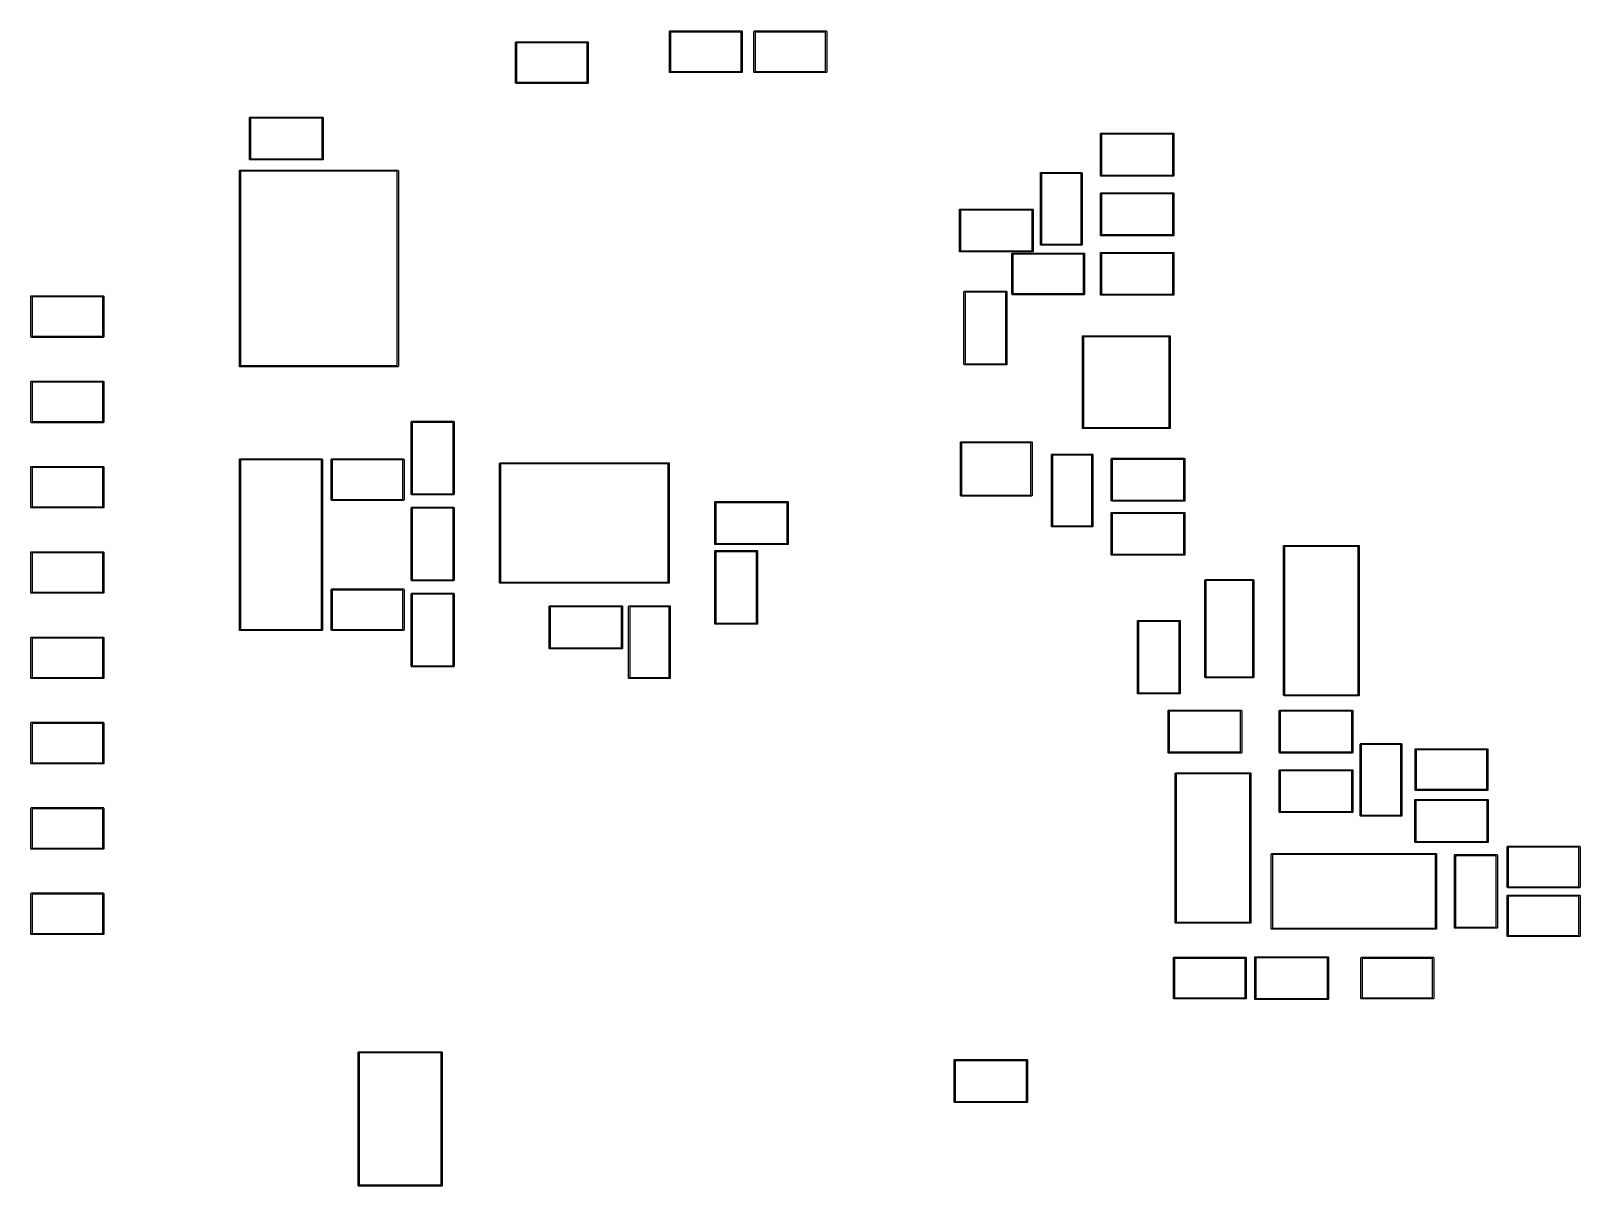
# Model space of a CAD drawing. Extents: x 0.26 to 3.12, y 0.35 to 2.48.
import ezdxf

# ---------------------------------------------------------------- set-up
doc = ezdxf.new("R2010")
doc.units = 0
doc.header["$MEASUREMENT"] = 0
doc.layers.add('BLACK', color=7, linetype='CONTINUOUS')

msp = doc.modelspace()

# ---------------------------------------------------------------- linework, layer by layer
at = {"layer": 'BLACK', "linetype": 'CONTINUOUS'}
for p, q in [((1.15316, 2.4581), (1.15386, 2.45839)), ((1.15386, 2.45839), (1.28614, 2.45839)), ((1.28614, 2.45839), (1.28684, 2.4581)), ((1.43695, 2.4774), (1.43724, 2.4781)), ((1.43695, 2.4026), (1.43695, 2.4774)), ((1.43724, 2.4781), (1.43793, 2.47839)), ((1.43793, 2.47839), (1.57022, 2.47839)), ((1.43892, 2.47642), (1.43892, 2.40358)), ((1.56923, 2.47642), (1.43892, 2.47642)), ((1.56923, 2.40358), (1.56923, 2.47642)), ((1.57022, 2.47839), (1.57091, 2.4781)), ((1.57091, 2.4781), (1.5712, 2.4774)), ((1.5712, 2.4774), (1.5712, 2.4026)), ((1.59287, 2.4774), (1.59316, 2.4781)), ((1.59287, 2.4026), (1.59287, 2.4774)), ((1.59316, 2.4781), (1.59386, 2.47839)), ((1.59386, 2.47839), (1.72614, 2.47839)), ((1.59484, 2.47642), (1.59484, 2.40358)), ((1.72516, 2.47642), (1.59484, 2.47642)), ((1.72516, 2.40358), (1.72516, 2.47642)), ((1.72614, 2.47839), (1.72684, 2.4781)), ((1.72684, 2.4781), (1.72713, 2.4774)), ((1.72713, 2.4774), (1.72713, 2.4026)), ((1.15287, 2.4574), (1.15316, 2.4581)), ((1.15287, 2.3826), (1.15287, 2.4574)), ((1.15484, 2.45642), (1.15484, 2.38358)), ((1.28516, 2.45642), (1.15484, 2.45642)), ((1.28516, 2.38358), (1.28516, 2.45642)), ((1.28684, 2.4581), (1.28713, 2.4574)), ((1.28713, 2.4574), (1.28713, 2.3826)), ((1.43724, 2.4019), (1.43695, 2.4026)), ((1.43793, 2.40161), (1.43724, 2.4019)), ((1.57022, 2.40161), (1.43793, 2.40161)), ((1.43892, 2.40358), (1.56923, 2.40358)), ((1.57091, 2.4019), (1.57022, 2.40161)), ((1.5712, 2.4026), (1.57091, 2.4019)), ((1.59316, 2.4019), (1.59287, 2.4026)), ((1.59386, 2.40161), (1.59316, 2.4019)), ((1.72614, 2.40161), (1.59386, 2.40161)), ((1.59484, 2.40358), (1.72516, 2.40358)), ((1.72684, 2.4019), (1.72614, 2.40161)), ((1.72713, 2.4026), (1.72684, 2.4019)), ((1.15316, 2.3819), (1.15287, 2.3826)), ((1.15386, 2.38161), (1.15316, 2.3819)), ((1.28614, 2.38161), (1.15386, 2.38161)), ((1.15484, 2.38358), (1.28516, 2.38358)), ((1.28684, 2.3819), (1.28614, 2.38161)), ((1.28713, 2.3826), (1.28684, 2.3819)), ((0.662087, 2.31858), (0.662375, 2.31928)), ((0.662087, 2.24142), (0.662087, 2.31858)), ((0.662375, 2.31928), (0.663071, 2.31957)), ((0.663071, 2.31957), (0.796929, 2.31957)), ((0.664055, 2.3176), (0.664055, 2.2424)), ((0.795945, 2.3176), (0.664055, 2.3176)), ((0.795945, 2.2424), (0.795945, 2.3176)), ((0.796929, 2.31957), (0.797625, 2.31928)), ((0.797625, 2.31928), (0.797913, 2.31858)), ((0.797913, 2.31858), (0.797913, 2.24142)), ((2.23209, 2.28858), (2.23237, 2.28928)), ((2.23209, 2.21142), (2.23209, 2.28858)), ((2.23237, 2.28928), (2.23307, 2.28957)), ((2.23307, 2.28957), (2.36693, 2.28957)), ((2.23406, 2.2876), (2.23406, 2.2124)), ((2.36594, 2.2876), (2.23406, 2.2876)), ((2.36594, 2.2124), (2.36594, 2.2876)), ((2.36693, 2.28957), (2.36763, 2.28928)), ((2.36763, 2.28928), (2.36791, 2.28858)), ((2.36791, 2.28858), (2.36791, 2.21142)), ((0.662375, 2.24072), (0.662087, 2.24142)), ((0.663071, 2.24043), (0.662375, 2.24072)), ((0.796929, 2.24043), (0.663071, 2.24043)), ((0.664055, 2.2424), (0.795945, 2.2424)), ((0.797625, 2.24072), (0.796929, 2.24043)), ((0.797913, 2.24142), (0.797625, 2.24072)), ((0.643346, 2.22031), (0.643635, 2.22101)), ((0.643346, 1.85969), (0.643346, 2.22031)), ((0.643635, 2.22101), (0.644331, 2.2213)), ((0.644331, 2.2213), (0.935669, 2.2213)), ((0.645315, 2.21933), (0.645315, 1.86067)), ((0.934685, 2.21933), (0.645315, 2.21933)), ((0.934685, 1.86067), (0.934685, 2.21933)), ((0.935669, 2.2213), (0.936365, 2.22101)), ((0.936365, 2.22101), (0.936654, 2.22031)), ((0.936654, 2.22031), (0.936654, 1.85969)), ((2.12161, 2.21614), (2.1219, 2.21684)), ((2.12161, 2.08386), (2.12161, 2.21614)), ((2.1219, 2.21684), (2.1226, 2.21713)), ((2.1226, 2.21713), (2.1974, 2.21713)), ((2.12358, 2.21516), (2.12358, 2.08484)), ((2.19642, 2.21516), (2.12358, 2.21516)), ((2.19642, 2.08484), (2.19642, 2.21516)), ((2.1974, 2.21713), (2.1981, 2.21684)), ((2.1981, 2.21684), (2.19839, 2.21614)), ((2.19839, 2.21614), (2.19839, 2.08386)), ((2.23237, 2.21072), (2.23209, 2.21142)), ((2.23307, 2.21043), (2.23237, 2.21072)), ((2.36693, 2.21043), (2.23307, 2.21043)), ((2.23406, 2.2124), (2.36594, 2.2124)), ((2.36763, 2.21072), (2.36693, 2.21043)), ((2.36791, 2.21142), (2.36763, 2.21072)), ((2.23209, 2.17858), (2.23237, 2.17928)), ((2.23209, 2.10142), (2.23209, 2.17858)), ((2.23237, 2.17928), (2.23307, 2.17957)), ((2.23307, 2.17957), (2.36693, 2.17957)), ((2.23406, 2.1776), (2.23406, 2.1024)), ((2.36594, 2.1776), (2.23406, 2.1776)), ((2.36594, 2.1024), (2.36594, 2.1776)), ((2.36693, 2.17957), (2.36763, 2.17928)), ((2.36763, 2.17928), (2.36791, 2.17858)), ((2.36791, 2.17858), (2.36791, 2.10142)), ((1.97209, 2.14858), (1.97237, 2.14928)), ((1.97209, 2.07142), (1.97209, 2.14858)), ((1.97237, 2.14928), (1.97307, 2.14957)), ((1.97307, 2.14957), (2.10693, 2.14957)), ((1.97406, 2.1476), (1.97406, 2.0724)), ((2.10594, 2.1476), (1.97406, 2.1476)), ((2.10594, 2.0724), (2.10594, 2.1476)), ((2.10693, 2.14957), (2.10763, 2.14928)), ((2.10763, 2.14928), (2.10791, 2.14858)), ((2.10791, 2.14858), (2.10791, 2.07142)), ((2.23237, 2.10072), (2.23209, 2.10142)), ((2.23307, 2.10043), (2.23237, 2.10072)), ((2.36693, 2.10043), (2.23307, 2.10043)), ((2.23406, 2.1024), (2.36594, 2.1024)), ((2.36763, 2.10072), (2.36693, 2.10043)), ((2.36791, 2.10142), (2.36763, 2.10072)), ((1.97237, 2.07072), (1.97209, 2.07142)), ((1.97307, 2.07043), (1.97237, 2.07072)), ((2.10693, 2.07043), (1.97307, 2.07043)), ((1.97406, 2.0724), (2.10594, 2.0724)), ((2.0688, 2.0674), (2.06909, 2.0681)), ((2.0688, 1.9926), (2.0688, 2.0674)), ((2.06909, 2.0681), (2.06978, 2.06839)), ((2.06978, 2.06839), (2.20207, 2.06839)), ((2.07077, 2.06642), (2.07077, 1.99358)), ((2.20108, 2.06642), (2.07077, 2.06642)), ((2.10763, 2.07072), (2.10693, 2.07043)), ((2.10791, 2.07142), (2.10763, 2.07072)), ((2.1219, 2.08316), (2.12161, 2.08386)), ((2.1226, 2.08287), (2.1219, 2.08316)), ((2.1974, 2.08287), (2.1226, 2.08287)), ((2.12358, 2.08484), (2.19642, 2.08484)), ((2.1981, 2.08316), (2.1974, 2.08287)), ((2.19839, 2.08386), (2.1981, 2.08316)), ((2.20108, 1.99358), (2.20108, 2.06642)), ((2.20207, 2.06839), (2.20276, 2.0681)), ((2.20276, 2.0681), (2.20305, 2.0674)), ((2.20305, 2.0674), (2.20305, 1.9926)), ((2.23209, 2.06858), (2.23237, 2.06928)), ((2.23209, 1.99142), (2.23209, 2.06858)), ((2.23237, 2.06928), (2.23307, 2.06957)), ((2.23307, 2.06957), (2.36693, 2.06957)), ((2.23406, 2.0676), (2.23406, 1.9924)), ((2.36594, 2.0676), (2.23406, 2.0676)), ((2.36594, 1.9924), (2.36594, 2.0676)), ((2.36693, 2.06957), (2.36763, 2.06928)), ((2.36763, 2.06928), (2.36791, 2.06858)), ((2.36791, 2.06858), (2.36791, 1.99142)), ((0.258799, 1.98858), (0.259087, 1.98928)), ((0.258799, 1.91378), (0.258799, 1.98858)), ((0.259087, 1.98928), (0.259783, 1.98957)), ((0.259783, 1.98957), (0.392067, 1.98957)), ((0.260768, 1.9876), (0.260768, 1.91476)), ((0.391083, 1.9876), (0.260768, 1.9876)), ((0.391083, 1.91476), (0.391083, 1.9876)), ((0.392067, 1.98957), (0.392763, 1.98928)), ((0.392763, 1.98928), (0.393051, 1.98858)), ((0.393051, 1.98858), (0.393051, 1.91378)), ((1.98043, 1.99693), (1.98072, 1.99763)), ((1.98043, 1.86307), (1.98043, 1.99693)), ((1.98072, 1.99763), (1.98142, 1.99791)), ((1.98142, 1.99791), (2.05858, 1.99791)), ((1.9824, 1.99594), (1.9824, 1.86406)), ((2.0576, 1.99594), (1.9824, 1.99594)), ((2.0576, 1.86406), (2.0576, 1.99594)), ((2.05858, 1.99791), (2.05928, 1.99763)), ((2.05928, 1.99763), (2.05957, 1.99693)), ((2.05957, 1.99693), (2.05957, 1.86307)), ((2.06909, 1.9919), (2.0688, 1.9926)), ((2.06978, 1.99161), (2.06909, 1.9919)), ((2.20207, 1.99161), (2.06978, 1.99161)), ((2.07077, 1.99358), (2.20108, 1.99358)), ((2.20276, 1.9919), (2.20207, 1.99161)), ((2.20305, 1.9926), (2.20276, 1.9919)), ((2.23237, 1.99072), (2.23209, 1.99142)), ((2.23307, 1.99043), (2.23237, 1.99072)), ((2.36693, 1.99043), (2.23307, 1.99043)), ((2.23406, 1.9924), (2.36594, 1.9924)), ((2.36763, 1.99072), (2.36693, 1.99043)), ((2.36791, 1.99142), (2.36763, 1.99072)), ((2.19909, 1.91465), (2.19938, 1.91534)), ((2.19938, 1.91534), (2.20008, 1.91563)), ((2.20008, 1.91563), (2.35992, 1.91563)), ((2.35992, 1.91563), (2.36062, 1.91534)), ((2.36062, 1.91534), (2.36091, 1.91465)), ((0.259087, 1.91308), (0.258799, 1.91378)), ((0.259783, 1.9128), (0.259087, 1.91308)), ((0.392067, 1.9128), (0.259783, 1.9128)), ((0.260768, 1.91476), (0.391083, 1.91476)), ((0.392763, 1.91308), (0.392067, 1.9128)), ((0.393051, 1.91378), (0.392763, 1.91308)), ((2.19909, 1.74535), (2.19909, 1.91465)), ((2.20106, 1.91366), (2.20106, 1.74634)), ((2.35894, 1.91366), (2.20106, 1.91366)), ((2.35894, 1.74634), (2.35894, 1.91366)), ((2.36091, 1.91465), (2.36091, 1.74535)), ((0.643635, 1.85899), (0.643346, 1.85969)), ((0.644331, 1.8587), (0.643635, 1.85899)), ((0.935669, 1.8587), (0.644331, 1.8587)), ((0.645315, 1.86067), (0.934685, 1.86067)), ((0.936365, 1.85899), (0.935669, 1.8587)), ((0.936654, 1.85969), (0.936365, 1.85899)), ((1.98072, 1.86237), (1.98043, 1.86307)), ((1.98142, 1.86209), (1.98072, 1.86237)), ((2.05858, 1.86209), (1.98142, 1.86209)), ((1.9824, 1.86406), (2.0576, 1.86406)), ((2.05928, 1.86237), (2.05858, 1.86209)), ((2.05957, 1.86307), (2.05928, 1.86237)), ((0.258799, 1.8311), (0.259087, 1.8318)), ((0.258799, 1.7563), (0.258799, 1.8311)), ((0.259087, 1.8318), (0.259783, 1.83209)), ((0.259783, 1.83209), (0.392067, 1.83209)), ((0.260768, 1.83012), (0.260768, 1.75728)), ((0.391083, 1.83012), (0.260768, 1.83012)), ((0.391083, 1.75728), (0.391083, 1.83012)), ((0.392067, 1.83209), (0.392763, 1.8318)), ((0.392763, 1.8318), (0.393051, 1.8311)), ((0.393051, 1.8311), (0.393051, 1.7563)), ((0.259087, 1.7556), (0.258799, 1.7563)), ((0.259783, 1.75531), (0.259087, 1.7556)), ((0.392067, 1.75531), (0.259783, 1.75531)), ((0.260768, 1.75728), (0.391083, 1.75728)), ((0.392763, 1.7556), (0.392067, 1.75531)), ((0.393051, 1.7563), (0.392763, 1.7556)), ((0.960433, 1.75693), (0.960721, 1.75763)), ((0.960433, 1.62307), (0.960433, 1.75693)), ((0.960721, 1.75763), (0.961417, 1.75791)), ((0.961417, 1.75791), (1.03858, 1.75791)), ((0.962402, 1.75594), (0.962402, 1.62406)), ((1.0376, 1.75594), (0.962402, 1.75594)), ((1.0376, 1.62406), (1.0376, 1.75594)), ((1.03858, 1.75791), (1.03928, 1.75763)), ((1.03928, 1.75763), (1.03957, 1.75693)), ((1.03957, 1.75693), (1.03957, 1.62307)), ((2.19938, 1.74466), (2.19909, 1.74535)), ((2.20008, 1.74437), (2.19938, 1.74466)), ((2.35992, 1.74437), (2.20008, 1.74437)), ((2.20106, 1.74634), (2.35894, 1.74634)), ((2.36062, 1.74466), (2.35992, 1.74437)), ((2.36091, 1.74535), (2.36062, 1.74466)), ((1.97406, 1.71921), (1.97434, 1.71991)), ((1.97406, 1.62079), (1.97406, 1.71921)), ((1.97434, 1.71991), (1.97504, 1.7202)), ((1.97504, 1.7202), (2.10496, 1.7202)), ((1.97602, 1.71823), (1.97602, 1.62177)), ((2.10398, 1.71823), (1.97602, 1.71823)), ((2.10398, 1.62177), (2.10398, 1.71823)), ((2.10496, 1.7202), (2.10566, 1.71991)), ((2.10566, 1.71991), (2.10594, 1.71921)), ((2.10594, 1.71921), (2.10594, 1.62079)), ((0.643425, 1.68748), (0.643713, 1.68818)), ((0.643425, 1.37252), (0.643425, 1.68748)), ((0.643713, 1.68818), (0.644409, 1.68846)), ((0.644409, 1.68846), (0.795591, 1.68846)), ((0.645394, 1.6865), (0.645394, 1.3735)), ((0.794606, 1.6865), (0.645394, 1.6865)), ((0.794606, 1.3735), (0.794606, 1.6865)), ((0.795591, 1.68846), (0.796287, 1.68818)), ((0.796287, 1.68818), (0.796575, 1.68748)), ((0.796575, 1.68748), (0.796575, 1.37252)), ((0.812874, 1.6874), (0.813162, 1.6881)), ((0.812874, 1.6126), (0.812874, 1.6874)), ((0.813162, 1.6881), (0.813858, 1.68839)), ((0.813858, 1.68839), (0.946142, 1.68839)), ((0.814843, 1.68642), (0.814843, 1.61358)), ((0.945157, 1.68642), (0.814843, 1.68642)), ((0.945157, 1.61358), (0.945157, 1.68642)), ((0.946142, 1.68839), (0.946838, 1.6881)), ((0.946838, 1.6881), (0.947126, 1.6874)), ((0.947126, 1.6874), (0.947126, 1.6126)), ((2.14161, 1.69614), (2.1419, 1.69684)), ((2.14161, 1.56386), (2.14161, 1.69614)), ((2.1419, 1.69684), (2.1426, 1.69713)), ((2.1426, 1.69713), (2.2174, 1.69713)), ((2.14358, 1.69516), (2.14358, 1.56484)), ((2.21642, 1.69516), (2.14358, 1.69516)), ((2.21642, 1.56484), (2.21642, 1.69516)), ((2.2174, 1.69713), (2.2181, 1.69684)), ((2.2181, 1.69684), (2.21839, 1.69614)), ((2.21839, 1.69614), (2.21839, 1.56386)), ((2.25209, 1.68858), (2.25237, 1.68928)), ((2.25209, 1.61142), (2.25209, 1.68858)), ((2.25237, 1.68928), (2.25307, 1.68957)), ((2.25307, 1.68957), (2.38693, 1.68957)), ((2.25406, 1.6876), (2.25406, 1.6124)), ((2.38594, 1.6876), (2.25406, 1.6876)), ((2.38594, 1.6124), (2.38594, 1.6876)), ((2.38693, 1.68957), (2.38763, 1.68928)), ((2.38763, 1.68928), (2.38791, 1.68858)), ((2.38791, 1.68858), (2.38791, 1.61142)), ((0.258799, 1.67362), (0.259087, 1.67432)), ((0.258799, 1.59882), (0.258799, 1.67362)), ((0.259087, 1.67432), (0.259783, 1.67461)), ((0.259783, 1.67461), (0.392067, 1.67461)), ((0.260768, 1.67264), (0.260768, 1.5998)), ((0.391083, 1.67264), (0.260768, 1.67264)), ((0.391083, 1.5998), (0.391083, 1.67264)), ((0.392067, 1.67461), (0.392763, 1.67432)), ((0.392763, 1.67432), (0.393051, 1.67362)), ((0.393051, 1.67362), (0.393051, 1.59882)), ((1.1235, 1.68024), (1.12379, 1.68093)), ((1.1235, 1.45976), (1.1235, 1.68024)), ((1.12379, 1.68093), (1.12449, 1.68122)), ((1.12449, 1.68122), (1.43551, 1.68122)), ((1.12547, 1.67925), (1.12547, 1.46075)), ((1.43453, 1.67925), (1.12547, 1.67925)), ((1.43453, 1.46075), (1.43453, 1.67925)), ((1.43551, 1.68122), (1.43621, 1.68093)), ((1.43621, 1.68093), (1.4365, 1.68024)), ((1.4365, 1.68024), (1.4365, 1.45976)), ((0.813162, 1.6119), (0.812874, 1.6126)), ((0.813858, 1.61161), (0.813162, 1.6119)), ((0.946142, 1.61161), (0.813858, 1.61161)), ((0.814843, 1.61358), (0.945157, 1.61358)), ((0.946838, 1.6119), (0.946142, 1.61161)), ((0.947126, 1.6126), (0.946838, 1.6119)), ((0.960721, 1.62237), (0.960433, 1.62307)), ((0.961417, 1.62209), (0.960721, 1.62237)), ((1.03858, 1.62209), (0.961417, 1.62209)), ((0.962402, 1.62406), (1.0376, 1.62406)), ((1.03928, 1.62237), (1.03858, 1.62209)), ((1.03957, 1.62307), (1.03928, 1.62237)), ((1.52043, 1.60858), (1.52072, 1.60928)), ((1.52043, 1.53142), (1.52043, 1.60858)), ((1.52072, 1.60928), (1.52142, 1.60957)), ((1.52142, 1.60957), (1.65528, 1.60957)), ((1.5224, 1.6076), (1.5224, 1.5324)), ((1.65429, 1.6076), (1.5224, 1.6076)), ((1.65429, 1.5324), (1.65429, 1.6076)), ((1.65528, 1.60957), (1.65597, 1.60928)), ((1.65597, 1.60928), (1.65626, 1.60858)), ((1.65626, 1.60858), (1.65626, 1.53142)), ((1.97434, 1.62009), (1.97406, 1.62079)), ((1.97504, 1.6198), (1.97434, 1.62009)), ((2.10496, 1.6198), (1.97504, 1.6198)), ((1.97602, 1.62177), (2.10398, 1.62177)), ((2.10566, 1.62009), (2.10496, 1.6198)), ((2.10594, 1.62079), (2.10566, 1.62009)), ((2.25237, 1.61072), (2.25209, 1.61142)), ((2.25307, 1.61043), (2.25237, 1.61072)), ((2.38693, 1.61043), (2.25307, 1.61043)), ((2.25406, 1.6124), (2.38594, 1.6124)), ((2.38763, 1.61072), (2.38693, 1.61043)), ((2.38791, 1.61142), (2.38763, 1.61072)), ((0.259087, 1.59812), (0.258799, 1.59882)), ((0.259783, 1.59783), (0.259087, 1.59812)), ((0.392067, 1.59783), (0.259783, 1.59783)), ((0.260768, 1.5998), (0.391083, 1.5998)), ((0.392763, 1.59812), (0.392067, 1.59783)), ((0.393051, 1.59882), (0.392763, 1.59812)), ((0.960433, 1.59823), (0.960721, 1.59892)), ((0.960433, 1.46437), (0.960433, 1.59823)), ((0.960721, 1.59892), (0.961417, 1.59921)), ((0.961417, 1.59921), (1.03858, 1.59921)), ((0.962402, 1.59724), (0.962402, 1.46535)), ((1.0376, 1.59724), (0.962402, 1.59724)), ((1.0376, 1.46535), (1.0376, 1.59724)), ((1.03858, 1.59921), (1.03928, 1.59892)), ((1.03928, 1.59892), (1.03957, 1.59823)), ((1.03957, 1.59823), (1.03957, 1.46437)), ((2.25209, 1.58858), (2.25237, 1.58928)), ((2.25209, 1.51142), (2.25209, 1.58858)), ((2.25237, 1.58928), (2.25307, 1.58957)), ((2.25307, 1.58957), (2.38693, 1.58957)), ((2.25406, 1.5876), (2.25406, 1.5124)), ((2.38594, 1.5876), (2.25406, 1.5876)), ((2.38594, 1.5124), (2.38594, 1.5876)), ((2.38693, 1.58957), (2.38763, 1.58928)), ((2.38763, 1.58928), (2.38791, 1.58858)), ((2.38791, 1.58858), (2.38791, 1.51142)), ((2.1419, 1.56316), (2.14161, 1.56386)), ((2.1426, 1.56287), (2.1419, 1.56316)), ((2.2174, 1.56287), (2.1426, 1.56287)), ((2.14358, 1.56484), (2.21642, 1.56484)), ((2.2181, 1.56316), (2.2174, 1.56287)), ((2.21839, 1.56386), (2.2181, 1.56316)), ((0.258799, 1.51614), (0.259087, 1.51684)), ((0.258799, 1.44134), (0.258799, 1.51614)), ((0.259087, 1.51684), (0.259783, 1.51713)), ((0.259783, 1.51713), (0.392067, 1.51713)), ((0.260768, 1.51516), (0.260768, 1.44232)), ((0.391083, 1.51516), (0.260768, 1.51516)), ((0.391083, 1.44232), (0.391083, 1.51516)), ((0.392067, 1.51713), (0.392763, 1.51684)), ((0.392763, 1.51684), (0.393051, 1.51614)), ((0.393051, 1.51614), (0.393051, 1.44134)), ((1.52072, 1.53072), (1.52043, 1.53142)), ((1.52043, 1.51811), (1.52072, 1.51881)), ((1.52043, 1.38425), (1.52043, 1.51811)), ((1.52142, 1.53043), (1.52072, 1.53072)), ((1.52072, 1.51881), (1.52142, 1.51909)), ((1.65528, 1.53043), (1.52142, 1.53043)), ((1.52142, 1.51909), (1.59858, 1.51909)), ((1.5224, 1.5324), (1.65429, 1.5324)), ((1.5224, 1.51713), (1.5224, 1.38524)), ((1.5976, 1.51713), (1.5224, 1.51713)), ((1.5976, 1.38524), (1.5976, 1.51713)), ((1.59858, 1.51909), (1.59928, 1.51881)), ((1.59928, 1.51881), (1.59957, 1.51811)), ((1.59957, 1.51811), (1.59957, 1.38425)), ((1.65597, 1.53072), (1.65528, 1.53043)), ((1.65626, 1.53142), (1.65597, 1.53072)), ((2.57012, 1.5278), (2.57041, 1.52849)), ((2.57012, 1.2522), (2.57012, 1.5278)), ((2.57041, 1.52849), (2.5711, 1.52878)), ((2.5711, 1.52878), (2.7089, 1.52878)), ((2.57209, 1.52681), (2.57209, 1.25319)), ((2.70791, 1.52681), (2.57209, 1.52681)), ((2.70791, 1.25319), (2.70791, 1.52681)), ((2.7089, 1.52878), (2.70959, 1.52849)), ((2.70959, 1.52849), (2.70988, 1.5278)), ((2.70988, 1.5278), (2.70988, 1.2522)), ((2.25237, 1.51072), (2.25209, 1.51142)), ((2.25307, 1.51043), (2.25237, 1.51072)), ((2.38693, 1.51043), (2.25307, 1.51043)), ((2.25406, 1.5124), (2.38594, 1.5124)), ((2.38763, 1.51072), (2.38693, 1.51043)), ((2.38791, 1.51142), (2.38763, 1.51072)), ((0.960721, 1.46367), (0.960433, 1.46437)), ((0.961417, 1.46339), (0.960721, 1.46367)), ((1.03858, 1.46339), (0.961417, 1.46339)), ((0.962402, 1.46535), (1.0376, 1.46535)), ((1.03928, 1.46367), (1.03858, 1.46339)), ((1.03957, 1.46437), (1.03928, 1.46367)), ((1.12379, 1.45907), (1.1235, 1.45976)), ((1.12449, 1.45878), (1.12379, 1.45907)), ((1.43551, 1.45878), (1.12449, 1.45878)), ((1.12547, 1.46075), (1.43453, 1.46075)), ((1.43621, 1.45907), (1.43551, 1.45878)), ((1.4365, 1.45976), (1.43621, 1.45907)), ((2.42492, 1.46476), (2.42521, 1.46546)), ((2.42492, 1.28524), (2.42492, 1.46476)), ((2.42521, 1.46546), (2.42591, 1.46575)), ((2.42591, 1.46575), (2.51409, 1.46575)), ((2.42689, 1.46378), (2.42689, 1.28622)), ((2.51311, 1.46378), (2.42689, 1.46378)), ((2.51311, 1.28622), (2.51311, 1.46378)), ((2.51409, 1.46575), (2.51479, 1.46546)), ((2.51479, 1.46546), (2.51508, 1.46476)), ((2.51508, 1.46476), (2.51508, 1.28524)), ((0.259087, 1.44064), (0.258799, 1.44134)), ((0.259783, 1.44035), (0.259087, 1.44064)), ((0.392067, 1.44035), (0.259783, 1.44035)), ((0.260768, 1.44232), (0.391083, 1.44232)), ((0.392763, 1.44064), (0.392067, 1.44035)), ((0.393051, 1.44134), (0.392763, 1.44064)), ((0.812874, 1.4474), (0.813162, 1.4481)), ((0.812874, 1.3726), (0.812874, 1.4474)), ((0.813162, 1.4481), (0.813858, 1.44839)), ((0.813858, 1.44839), (0.946142, 1.44839)), ((0.814843, 1.44642), (0.814843, 1.37358)), ((0.945157, 1.44642), (0.814843, 1.44642)), ((0.945157, 1.37358), (0.945157, 1.44642)), ((0.946142, 1.44839), (0.946838, 1.4481)), ((0.946838, 1.4481), (0.947126, 1.4474)), ((0.947126, 1.4474), (0.947126, 1.3726)), ((0.960433, 1.43953), (0.960721, 1.44022)), ((0.960433, 1.30567), (0.960433, 1.43953)), ((0.960721, 1.44022), (0.961417, 1.44051)), ((0.961417, 1.44051), (1.03858, 1.44051)), ((0.962402, 1.43854), (0.962402, 1.30665)), ((1.0376, 1.43854), (0.962402, 1.43854)), ((1.0376, 1.30665), (1.0376, 1.43854)), ((1.03858, 1.44051), (1.03928, 1.44022)), ((1.03928, 1.44022), (1.03957, 1.43953)), ((1.03957, 1.43953), (1.03957, 1.30567)), ((1.21469, 1.41614), (1.21497, 1.41684)), ((1.21469, 1.33898), (1.21469, 1.41614)), ((1.21497, 1.41684), (1.21567, 1.41713)), ((1.21567, 1.41713), (1.34953, 1.41713)), ((1.21665, 1.41516), (1.21665, 1.33996)), ((1.34854, 1.41516), (1.21665, 1.41516)), ((1.34854, 1.33996), (1.34854, 1.41516)), ((1.34953, 1.41713), (1.35022, 1.41684)), ((1.35022, 1.41684), (1.35051, 1.41614)), ((1.35051, 1.41614), (1.35051, 1.33898)), ((1.36161, 1.41614), (1.3619, 1.41684)), ((1.36161, 1.28386), (1.36161, 1.41614)), ((1.3619, 1.41684), (1.3626, 1.41713)), ((1.3626, 1.41713), (1.4374, 1.41713)), ((1.36358, 1.41516), (1.36358, 1.28484)), ((1.43642, 1.41516), (1.36358, 1.41516)), ((1.43642, 1.28484), (1.43642, 1.41516)), ((1.4374, 1.41713), (1.4381, 1.41684)), ((1.4381, 1.41684), (1.43839, 1.41614)), ((1.43839, 1.41614), (1.43839, 1.28386)), ((0.643713, 1.37182), (0.643425, 1.37252)), ((0.645394, 1.3735), (0.794606, 1.3735)), ((0.796575, 1.37252), (0.796287, 1.37182)), ((0.813162, 1.3719), (0.812874, 1.3726)), ((0.814843, 1.37358), (0.945157, 1.37358)), ((0.947126, 1.3726), (0.946838, 1.3719)), ((1.52072, 1.38356), (1.52043, 1.38425)), ((1.52142, 1.38327), (1.52072, 1.38356)), ((1.59858, 1.38327), (1.52142, 1.38327)), ((1.5224, 1.38524), (1.5976, 1.38524)), ((1.59928, 1.38356), (1.59858, 1.38327)), ((1.59957, 1.38425), (1.59928, 1.38356)), ((2.30043, 1.38933), (2.30072, 1.39003)), ((2.30043, 1.25547), (2.30043, 1.38933)), ((2.30072, 1.39003), (2.30142, 1.39031)), ((2.30142, 1.39031), (2.37858, 1.39031)), ((2.3024, 1.38835), (2.3024, 1.25646)), ((2.3776, 1.38835), (2.3024, 1.38835)), ((2.3776, 1.25646), (2.3776, 1.38835)), ((2.37858, 1.39031), (2.37928, 1.39003)), ((2.37928, 1.39003), (2.37957, 1.38933)), ((2.37957, 1.38933), (2.37957, 1.25547)), ((0.258799, 1.35866), (0.259087, 1.35936)), ((0.258799, 1.28386), (0.258799, 1.35866)), ((0.259087, 1.35936), (0.259783, 1.35965)), ((0.259783, 1.35965), (0.392067, 1.35965)), ((0.260768, 1.35768), (0.260768, 1.28484)), ((0.391083, 1.35768), (0.260768, 1.35768)), ((0.391083, 1.28484), (0.391083, 1.35768)), ((0.392067, 1.35965), (0.392763, 1.35936)), ((0.392763, 1.35936), (0.393051, 1.35866)), ((0.393051, 1.35866), (0.393051, 1.28386)), ((0.644409, 1.37154), (0.643713, 1.37182)), ((0.795591, 1.37154), (0.644409, 1.37154)), ((0.796287, 1.37182), (0.795591, 1.37154)), ((0.813858, 1.37161), (0.813162, 1.3719)), ((0.946142, 1.37161), (0.813858, 1.37161)), ((0.946838, 1.3719), (0.946142, 1.37161)), ((1.21497, 1.33828), (1.21469, 1.33898)), ((1.21567, 1.33799), (1.21497, 1.33828)), ((1.34953, 1.33799), (1.21567, 1.33799)), ((1.21665, 1.33996), (1.34854, 1.33996)), ((1.35022, 1.33828), (1.34953, 1.33799)), ((1.35051, 1.33898), (1.35022, 1.33828)), ((0.960721, 1.30497), (0.960433, 1.30567)), ((0.961417, 1.30469), (0.960721, 1.30497)), ((1.03858, 1.30469), (0.961417, 1.30469)), ((0.962402, 1.30665), (1.0376, 1.30665)), ((1.03928, 1.30497), (1.03858, 1.30469)), ((1.03957, 1.30567), (1.03928, 1.30497)), ((0.259087, 1.28316), (0.258799, 1.28386)), ((0.259783, 1.28287), (0.259087, 1.28316)), ((0.392067, 1.28287), (0.259783, 1.28287)), ((0.260768, 1.28484), (0.391083, 1.28484)), ((0.392763, 1.28316), (0.392067, 1.28287)), ((0.393051, 1.28386), (0.392763, 1.28316)), ((1.3619, 1.28316), (1.36161, 1.28386)), ((1.3626, 1.28287), (1.3619, 1.28316)), ((1.4374, 1.28287), (1.3626, 1.28287)), ((1.36358, 1.28484), (1.43642, 1.28484)), ((1.4381, 1.28316), (1.4374, 1.28287)), ((1.43839, 1.28386), (1.4381, 1.28316)), ((2.42521, 1.28454), (2.42492, 1.28524)), ((2.42591, 1.28425), (2.42521, 1.28454)), ((2.51409, 1.28425), (2.42591, 1.28425)), ((2.42689, 1.28622), (2.51311, 1.28622)), ((2.51479, 1.28454), (2.51409, 1.28425)), ((2.51508, 1.28524), (2.51479, 1.28454)), ((2.30072, 1.25478), (2.30043, 1.25547)), ((2.30142, 1.25449), (2.30072, 1.25478)), ((2.37858, 1.25449), (2.30142, 1.25449)), ((2.3024, 1.25646), (2.3776, 1.25646)), ((2.37928, 1.25478), (2.37858, 1.25449)), ((2.37957, 1.25547), (2.37928, 1.25478)), ((2.57041, 1.25151), (2.57012, 1.2522)), ((2.5711, 1.25122), (2.57041, 1.25151)), ((2.7089, 1.25122), (2.5711, 1.25122)), ((2.57209, 1.25319), (2.70791, 1.25319)), ((2.70959, 1.25151), (2.7089, 1.25122)), ((2.70988, 1.2522), (2.70959, 1.25151)), ((0.258799, 1.20118), (0.259087, 1.20188)), ((0.258799, 1.12638), (0.258799, 1.20118)), ((0.259087, 1.20188), (0.259783, 1.20217)), ((0.259783, 1.20217), (0.392067, 1.20217)), ((0.392067, 1.20217), (0.392763, 1.20188)), ((0.392763, 1.20188), (0.393051, 1.20118)), ((0.393051, 1.20118), (0.393051, 1.12638)), ((2.35709, 1.22358), (2.35737, 1.22428)), ((2.35709, 1.14642), (2.35709, 1.22358)), ((2.35737, 1.22428), (2.35807, 1.22457)), ((2.35807, 1.22457), (2.49193, 1.22457)), ((2.35906, 1.2226), (2.35906, 1.1474)), ((2.49094, 1.2226), (2.35906, 1.2226)), ((2.49094, 1.1474), (2.49094, 1.2226)), ((2.49193, 1.22457), (2.49263, 1.22428)), ((2.49263, 1.22428), (2.49291, 1.22358)), ((2.49291, 1.22358), (2.49291, 1.14642)), ((2.56209, 1.22358), (2.56237, 1.22428)), ((2.56209, 1.14642), (2.56209, 1.22358)), ((2.56237, 1.22428), (2.56307, 1.22457)), ((2.56307, 1.22457), (2.69693, 1.22457)), ((2.56406, 1.2226), (2.56406, 1.1474)), ((2.69594, 1.2226), (2.56406, 1.2226)), ((2.69594, 1.1474), (2.69594, 1.2226)), ((2.69693, 1.22457), (2.69763, 1.22428)), ((2.69763, 1.22428), (2.69791, 1.22358)), ((2.69791, 1.22358), (2.69791, 1.14642)), ((0.260768, 1.2002), (0.260768, 1.12736)), ((0.391083, 1.2002), (0.260768, 1.2002)), ((0.391083, 1.12736), (0.391083, 1.2002)), ((2.35737, 1.14572), (2.35709, 1.14642)), ((2.35807, 1.14543), (2.35737, 1.14572)), ((2.49193, 1.14543), (2.35807, 1.14543)), ((2.35906, 1.1474), (2.49094, 1.1474)), ((2.49263, 1.14572), (2.49193, 1.14543)), ((2.49291, 1.14642), (2.49263, 1.14572)), ((2.56237, 1.14572), (2.56209, 1.14642)), ((2.56307, 1.14543), (2.56237, 1.14572)), ((2.69693, 1.14543), (2.56307, 1.14543)), ((2.56406, 1.1474), (2.69594, 1.1474)), ((2.69763, 1.14572), (2.69693, 1.14543)), ((2.69791, 1.14642), (2.69763, 1.14572)), ((2.71161, 1.16207), (2.7119, 1.16276)), ((2.71161, 1.02978), (2.71161, 1.16207)), ((2.7119, 1.16276), (2.7126, 1.16305)), ((2.7126, 1.16305), (2.7874, 1.16305)), ((2.71358, 1.16108), (2.71358, 1.03077)), ((2.78642, 1.16108), (2.71358, 1.16108)), ((2.78642, 1.03077), (2.78642, 1.16108)), ((2.7874, 1.16305), (2.7881, 1.16276)), ((2.7881, 1.16276), (2.78839, 1.16207)), ((2.78839, 1.16207), (2.78839, 1.02978)), ((2.81287, 1.1524), (2.81316, 1.1531)), ((2.81287, 1.0776), (2.81287, 1.1524)), ((2.81316, 1.1531), (2.81386, 1.15339)), ((2.81386, 1.15339), (2.94614, 1.15339)), ((2.81484, 1.15142), (2.81484, 1.07858)), ((2.94516, 1.15142), (2.81484, 1.15142)), ((2.94516, 1.07858), (2.94516, 1.15142)), ((2.94614, 1.15339), (2.94684, 1.1531)), ((2.94684, 1.1531), (2.94713, 1.1524)), ((2.94713, 1.1524), (2.94713, 1.0776)), ((0.259087, 1.12568), (0.258799, 1.12638)), ((0.259783, 1.12539), (0.259087, 1.12568)), ((0.392067, 1.12539), (0.259783, 1.12539)), ((0.260768, 1.12736), (0.391083, 1.12736)), ((0.392763, 1.12568), (0.392067, 1.12539)), ((0.393051, 1.12638), (0.392763, 1.12568)), ((2.37012, 1.1078), (2.37041, 1.10849)), ((2.37012, 0.832205), (2.37012, 1.1078)), ((2.37041, 1.10849), (2.3711, 1.10878)), ((2.3711, 1.10878), (2.5089, 1.10878)), ((2.37209, 1.10681), (2.37209, 0.833189)), ((2.50791, 1.10681), (2.37209, 1.10681)), ((2.50791, 0.833189), (2.50791, 1.10681)), ((2.5089, 1.10878), (2.50959, 1.10849)), ((2.50959, 1.10849), (2.50988, 1.1078)), ((2.50988, 1.1078), (2.50988, 0.832205)), ((2.56209, 1.11358), (2.56237, 1.11428)), ((2.56209, 1.03642), (2.56209, 1.11358)), ((2.56237, 1.11428), (2.56307, 1.11457)), ((2.56307, 1.11457), (2.69693, 1.11457)), ((2.56406, 1.1126), (2.56406, 1.0374)), ((2.69594, 1.1126), (2.56406, 1.1126)), ((2.69594, 1.0374), (2.69594, 1.1126)), ((2.69693, 1.11457), (2.69763, 1.11428)), ((2.69763, 1.11428), (2.69791, 1.11358)), ((2.69791, 1.11358), (2.69791, 1.03642)), ((2.81209, 1.05858), (2.81237, 1.05928)), ((2.81209, 0.981417), (2.81209, 1.05858)), ((2.81237, 1.05928), (2.81307, 1.05957)), ((2.81316, 1.0769), (2.81287, 1.0776)), ((2.81307, 1.05957), (2.94693, 1.05957)), ((2.81386, 1.07661), (2.81316, 1.0769)), ((2.94614, 1.07661), (2.81386, 1.07661)), ((2.81406, 1.0576), (2.81406, 0.982402)), ((2.94594, 1.0576), (2.81406, 1.0576)), ((2.81484, 1.07858), (2.94516, 1.07858)), ((2.94594, 0.982402), (2.94594, 1.0576)), ((2.94684, 1.0769), (2.94614, 1.07661)), ((2.94713, 1.0776), (2.94684, 1.0769)), ((2.94693, 1.05957), (2.94763, 1.05928)), ((2.94763, 1.05928), (2.94791, 1.05858)), ((2.94791, 1.05858), (2.94791, 0.981417)), ((0.258799, 1.0437), (0.259087, 1.0444)), ((0.258799, 0.968898), (0.258799, 1.0437)), ((0.259087, 1.0444), (0.259783, 1.04469)), ((0.259783, 1.04469), (0.392067, 1.04469)), ((0.260768, 1.04272), (0.260768, 0.969882)), ((0.391083, 1.04272), (0.260768, 1.04272)), ((0.391083, 0.969882), (0.391083, 1.04272)), ((0.392067, 1.04469), (0.392763, 1.0444)), ((0.392763, 1.0444), (0.393051, 1.0437)), ((0.393051, 1.0437), (0.393051, 0.968898)), ((2.56237, 1.03572), (2.56209, 1.03642)), ((2.56307, 1.03543), (2.56237, 1.03572)), ((2.69693, 1.03543), (2.56307, 1.03543)), ((2.56406, 1.0374), (2.69594, 1.0374)), ((2.69763, 1.03572), (2.69693, 1.03543)), ((2.69791, 1.03642), (2.69763, 1.03572)), ((2.7119, 1.02909), (2.71161, 1.02978)), ((2.7126, 1.0288), (2.7119, 1.02909)), ((2.71358, 1.03077), (2.78642, 1.03077)), ((2.7881, 1.02909), (2.7874, 1.0288)), ((2.78839, 1.02978), (2.7881, 1.02909)), ((2.7874, 1.0288), (2.7126, 1.0288)), ((2.81237, 0.980721), (2.81209, 0.981417)), ((2.81307, 0.980433), (2.81237, 0.980721)), ((2.94693, 0.980433), (2.81307, 0.980433)), ((2.81406, 0.982402), (2.94594, 0.982402)), ((2.94763, 0.980721), (2.94693, 0.980433)), ((2.94791, 0.981417), (2.94763, 0.980721)), ((2.98287, 0.972402), (2.98316, 0.973098)), ((2.98287, 0.897598), (2.98287, 0.972402)), ((2.98316, 0.973098), (2.98386, 0.973386)), ((2.98386, 0.973386), (3.11614, 0.973386)), ((3.11614, 0.973386), (3.11684, 0.973098)), ((3.11684, 0.973098), (3.11713, 0.972402)), ((3.11713, 0.972402), (3.11713, 0.897598)), ((0.259087, 0.968202), (0.258799, 0.968898)), ((0.259783, 0.967913), (0.259087, 0.968202)), ((0.392067, 0.967913), (0.259783, 0.967913)), ((0.260768, 0.969882), (0.391083, 0.969882)), ((0.392763, 0.968202), (0.392067, 0.967913)), ((0.393051, 0.968898), (0.392763, 0.968202)), ((2.54744, 0.958898), (2.54773, 0.959594)), ((2.54744, 0.821102), (2.54744, 0.958898)), ((2.54773, 0.959594), (2.54843, 0.959882)), ((2.54843, 0.959882), (2.85157, 0.959882)), ((2.54941, 0.957913), (2.54941, 0.822087)), ((2.85059, 0.957913), (2.54941, 0.957913)), ((2.85059, 0.822087), (2.85059, 0.957913)), ((2.85157, 0.959882), (2.85227, 0.959594)), ((2.85227, 0.959594), (2.85256, 0.958898)), ((2.85256, 0.958898), (2.85256, 0.821102)), ((2.88543, 0.956929), (2.88572, 0.957625)), ((2.88543, 0.823071), (2.88543, 0.956929)), ((2.88572, 0.957625), (2.88642, 0.957913)), ((2.88642, 0.957913), (2.96358, 0.957913)), ((2.8874, 0.955945), (2.8874, 0.824055)), ((2.9626, 0.955945), (2.8874, 0.955945)), ((2.9626, 0.824055), (2.9626, 0.955945)), ((2.96358, 0.957913), (2.96428, 0.957625)), ((2.96428, 0.957625), (2.96457, 0.956929)), ((2.96457, 0.956929), (2.96457, 0.823071)), ((2.98484, 0.971417), (2.98484, 0.898583)), ((3.11516, 0.971417), (2.98484, 0.971417)), ((3.11516, 0.898583), (3.11516, 0.971417)), ((0.258799, 0.88622), (0.259087, 0.886916)), ((0.258799, 0.811417), (0.258799, 0.88622)), ((0.259087, 0.886916), (0.259783, 0.887205)), ((0.259783, 0.887205), (0.392067, 0.887205)), ((0.392067, 0.887205), (0.392763, 0.886916)), ((0.392763, 0.886916), (0.393051, 0.88622)), ((0.393051, 0.88622), (0.393051, 0.811417)), ((2.98316, 0.896902), (2.98287, 0.897598)), ((2.98386, 0.896614), (2.98316, 0.896902)), ((3.11614, 0.896614), (2.98386, 0.896614)), ((2.98484, 0.898583), (3.11516, 0.898583)), ((3.11684, 0.896902), (3.11614, 0.896614)), ((3.11713, 0.897598), (3.11684, 0.896902)), ((0.260768, 0.885236), (0.260768, 0.812402)), ((0.391083, 0.885236), (0.260768, 0.885236)), ((0.391083, 0.812402), (0.391083, 0.885236)), ((2.98287, 0.882402), (2.98316, 0.883098)), ((2.98287, 0.807598), (2.98287, 0.882402)), ((2.98316, 0.883098), (2.98386, 0.883386)), ((2.98386, 0.883386), (3.11614, 0.883386)), ((2.98484, 0.881417), (2.98484, 0.808583)), ((3.11516, 0.881417), (2.98484, 0.881417)), ((3.11516, 0.808583), (3.11516, 0.881417)), ((3.11614, 0.883386), (3.11684, 0.883098)), ((3.11684, 0.883098), (3.11713, 0.882402)), ((3.11713, 0.882402), (3.11713, 0.807598)), ((2.37041, 0.831509), (2.37012, 0.832205)), ((2.3711, 0.83122), (2.37041, 0.831509)), ((2.5089, 0.83122), (2.3711, 0.83122)), ((2.37209, 0.833189), (2.50791, 0.833189)), ((2.50959, 0.831509), (2.5089, 0.83122)), ((2.50988, 0.832205), (2.50959, 0.831509)), ((0.259087, 0.810721), (0.258799, 0.811417)), ((0.259783, 0.810433), (0.259087, 0.810721)), ((0.392067, 0.810433), (0.259783, 0.810433)), ((0.260768, 0.812402), (0.391083, 0.812402)), ((0.392763, 0.810721), (0.392067, 0.810433)), ((0.393051, 0.811417), (0.392763, 0.810721)), ((2.54773, 0.820406), (2.54744, 0.821102)), ((2.54843, 0.820118), (2.54773, 0.820406)), ((2.85157, 0.820118), (2.54843, 0.820118)), ((2.54941, 0.822087), (2.85059, 0.822087)), ((2.85227, 0.820406), (2.85157, 0.820118)), ((2.85256, 0.821102), (2.85227, 0.820406)), ((2.88572, 0.822375), (2.88543, 0.823071)), ((2.88642, 0.822087), (2.88572, 0.822375)), ((2.96358, 0.822087), (2.88642, 0.822087)), ((2.8874, 0.824055), (2.9626, 0.824055)), ((2.96428, 0.822375), (2.96358, 0.822087)), ((2.96457, 0.823071), (2.96428, 0.822375)), ((2.98316, 0.806902), (2.98287, 0.807598)), ((2.98386, 0.806614), (2.98316, 0.806902)), ((3.11614, 0.806614), (2.98386, 0.806614)), ((2.98484, 0.808583), (3.11516, 0.808583)), ((3.11684, 0.806902), (3.11614, 0.806614)), ((3.11713, 0.807598), (3.11684, 0.806902)), ((2.36695, 0.767402), (2.36724, 0.768098)), ((2.36695, 0.692598), (2.36695, 0.767402)), ((2.36724, 0.768098), (2.36793, 0.768386)), ((2.36793, 0.768386), (2.50022, 0.768386)), ((2.36892, 0.766417), (2.36892, 0.693583)), ((2.49923, 0.766417), (2.36892, 0.766417)), ((2.49923, 0.693583), (2.49923, 0.766417)), ((2.50022, 0.768386), (2.50091, 0.768098)), ((2.50091, 0.768098), (2.5012, 0.767402)), ((2.5012, 0.767402), (2.5012, 0.692598)), ((2.51709, 0.768583), (2.51737, 0.769279)), ((2.51709, 0.691417), (2.51709, 0.768583)), ((2.51737, 0.769279), (2.51807, 0.769567)), ((2.51807, 0.769567), (2.65193, 0.769567)), ((2.51906, 0.767598), (2.51906, 0.692402)), ((2.65094, 0.767598), (2.51906, 0.767598)), ((2.65094, 0.692402), (2.65094, 0.767598)), ((2.65193, 0.769567), (2.65263, 0.769279)), ((2.65263, 0.769279), (2.65291, 0.768583)), ((2.65291, 0.768583), (2.65291, 0.691417)), ((2.71287, 0.767402), (2.71316, 0.768098)), ((2.71287, 0.692598), (2.71287, 0.767402)), ((2.71316, 0.768098), (2.71386, 0.768386)), ((2.71386, 0.768386), (2.84614, 0.768386)), ((2.71484, 0.766417), (2.71484, 0.693583)), ((2.84516, 0.766417), (2.71484, 0.766417)), ((2.84516, 0.693583), (2.84516, 0.766417)), ((2.84614, 0.768386), (2.84684, 0.768098)), ((2.84684, 0.768098), (2.84713, 0.767402)), ((2.84713, 0.767402), (2.84713, 0.692598)), ((2.36724, 0.691902), (2.36695, 0.692598)), ((2.36793, 0.691614), (2.36724, 0.691902)), ((2.50022, 0.691614), (2.36793, 0.691614)), ((2.36892, 0.693583), (2.49923, 0.693583)), ((2.50091, 0.691902), (2.50022, 0.691614)), ((2.5012, 0.692598), (2.50091, 0.691902)), ((2.51737, 0.690721), (2.51709, 0.691417)), ((2.51807, 0.690433), (2.51737, 0.690721)), ((2.65193, 0.690433), (2.51807, 0.690433)), ((2.51906, 0.692402), (2.65094, 0.692402)), ((2.65263, 0.690721), (2.65193, 0.690433)), ((2.65291, 0.691417), (2.65263, 0.690721)), ((2.71316, 0.691902), (2.71287, 0.692598)), ((2.71386, 0.691614), (2.71316, 0.691902)), ((2.84614, 0.691614), (2.71386, 0.691614)), ((2.71484, 0.693583), (2.84516, 0.693583)), ((2.84684, 0.691902), (2.84614, 0.691614)), ((2.84713, 0.692598), (2.84684, 0.691902)), ((0.862244, 0.592835), (0.862532, 0.593531)), ((0.862244, 0.347165), (0.862244, 0.592835)), ((0.862532, 0.593531), (0.863228, 0.593819)), ((0.863228, 0.593819), (1.01677, 0.593819)), ((0.864213, 0.59185), (0.864213, 0.34815)), ((1.01579, 0.59185), (0.864213, 0.59185)), ((1.01579, 0.34815), (1.01579, 0.59185)), ((1.01677, 0.593819), (1.01747, 0.593531)), ((1.01747, 0.593531), (1.01776, 0.592835)), ((1.01776, 0.592835), (1.01776, 0.347165)), ((1.96209, 0.578583), (1.96237, 0.579279)), ((1.96209, 0.501417), (1.96209, 0.578583)), ((1.96237, 0.579279), (1.96307, 0.579567)), ((1.96307, 0.579567), (2.09693, 0.579567)), ((1.96406, 0.577598), (1.96406, 0.502402)), ((2.09594, 0.577598), (1.96406, 0.577598)), ((2.09594, 0.502402), (2.09594, 0.577598)), ((2.09693, 0.579567), (2.09763, 0.579279)), ((2.09763, 0.579279), (2.09791, 0.578583)), ((2.09791, 0.578583), (2.09791, 0.501417)), ((1.96237, 0.500721), (1.96209, 0.501417)), ((1.96307, 0.500433), (1.96237, 0.500721)), ((2.09693, 0.500433), (1.96307, 0.500433)), ((1.96406, 0.502402), (2.09594, 0.502402)), ((2.09763, 0.500721), (2.09693, 0.500433)), ((2.09791, 0.501417), (2.09763, 0.500721)), ((0.862532, 0.346469), (0.862244, 0.347165)), ((0.863228, 0.346181), (0.862532, 0.346469)), ((1.01677, 0.346181), (0.863228, 0.346181)), ((0.864213, 0.34815), (1.01579, 0.34815)), ((1.01747, 0.346469), (1.01677, 0.346181)), ((1.01776, 0.347165), (1.01747, 0.346469))]:
    msp.add_line(p, q, dxfattribs=at)

doc.saveas('drawing.dxf')
